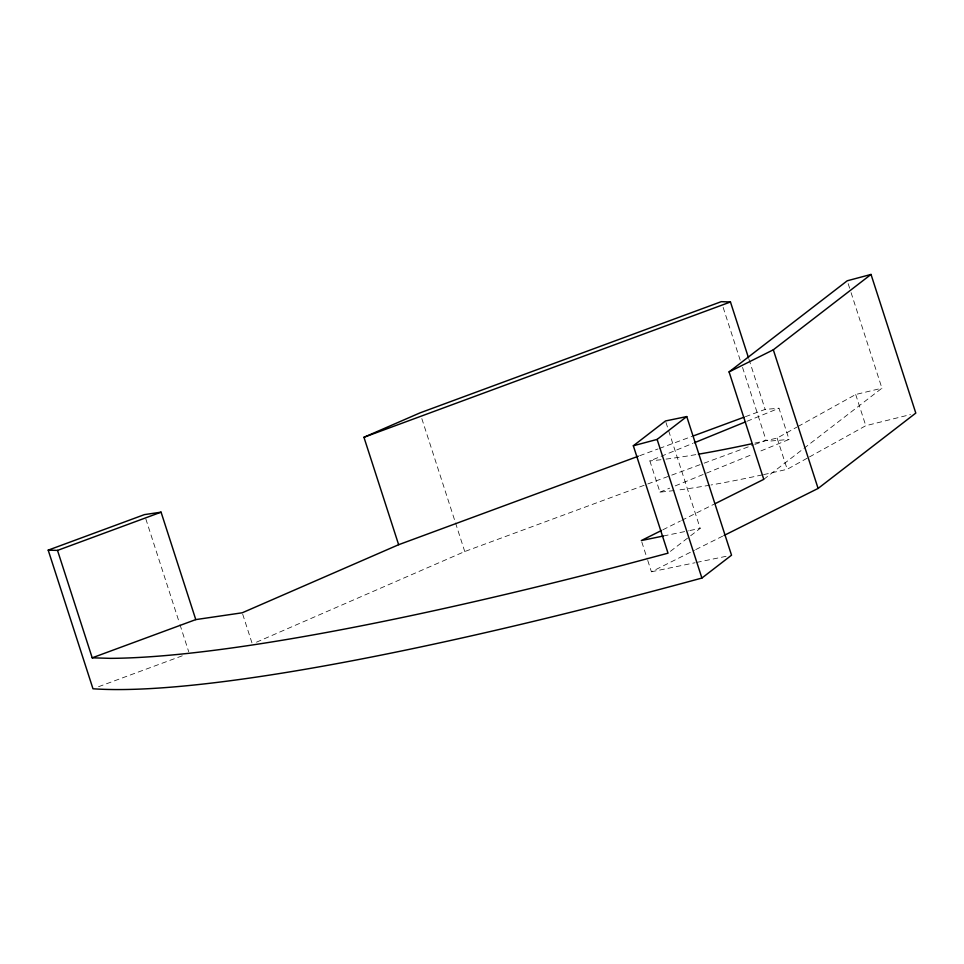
<?xml version="1.0" encoding="UTF-8"?>
<svg xmlns="http://www.w3.org/2000/svg" width="964" height="964" viewBox="0 0 964 964"><rect width="100%" height="100%" fill="white"/><g stroke="black" fill="none" stroke-linecap="round" stroke-linejoin="round"><path stroke-width="0.72" stroke-dasharray="4.82 3.62" d="M670.414 551.348L689.465 536.647M690.658 535.731L700.189 528.38L668.269 429.558M763.777 479.337L802.771 449.26M803.952 448.344L881.94 388.203L850.947 292.237M754.872 443.091A405.989 52.285 -17.9 0 0 777.129 438.078L796.77 427.173M798.084 426.45L855.707 394.493L881.94 388.203M763.596 474.601A405.989 52.285 -17.9 0 0 787.214 469.287L808.169 457.659M809.471 456.936L865.793 425.702L910.414 414.592M662.858 529.79L680.355 521.042M681.705 520.367L713.999 504.22M647.748 560.421L651.411 571.773L694.429 550.263M695.767 549.588L722.651 536.153M256.46 642.193L464.756 551.529L646.386 484.47M674.005 490.568A405.989 52.285 -17.9 0 1 659.954 492.122L649.869 460.913L692.899 443.344M747.052 421.256L778.972 408.23L789.058 439.439L758.511 451.899M659.954 492.122L669.667 488.158M675.222 485.892L752.968 454.164M639.698 455.719L658.014 448.947M659.424 448.429L691.851 436.463M745.413 416.689L765.151 409.399L778.972 408.23M98.557 686.705L183.63 655.303M647.796 483.952L670.329 475.638M671.739 475.119L702.708 463.684M704.118 463.166L753.402 444.97M754.812 444.452L766.067 440.295L770.489 441.018L789.058 439.439M663.401 535.996L688.417 530.815M689.887 530.513L700.189 528.38M651.411 571.773L695.116 562.735M696.574 562.434L727.157 556.095M848.175 283.645L850.489 290.803M855.707 394.493L865.793 425.702M777.129 438.078L787.214 469.287M748.956 359.271L765.151 409.399M723.145 307.383L740.219 360.259M742.533 367.404L766.067 440.295M665.955 422.401L667.799 428.124M641.795 541.973L647.29 559M421.822 418.605L455.068 521.512M455.526 522.946L464.756 551.529M242.699 614.201L252.315 644M145.817 518.897L179.509 623.238M179.979 624.66L188.739 651.821M695.839 454.634A405.989 52.285 -17.9 0 1 662.461 459.539M661.015 459.708A405.989 52.285 -17.9 0 1 649.869 460.913M762.235 474.891A405.989 52.285 -17.9 0 1 711.119 484.964M709.805 485.193A405.989 52.285 -17.9 0 1 676.981 490.194"/><path stroke-width="1.45" d="M48.2 550.143L57.515 550.408L92.207 657.822L110.462 658.352A998.222 128.561 -17.9 0 0 623.419 565.073L668.028 553.179L633.336 445.766L665.485 420.967L686.754 416.569L731.531 555.192L701.9 578.051A998.222 128.561 -17.9 0 1 92.978 688.766L48.2 550.143L144.431 514.619L161.072 512.173L195.776 619.599L242.241 612.791L398.638 544.708L638.289 456.237M715.336 503.557L763.777 479.337L729.085 371.911L847.248 280.777L871.022 274.439L915.8 413.074L818.099 488.435L724 535.478M633.336 445.766L657.123 439.415L686.754 416.569M729.085 371.911L773.321 349.799L871.022 274.439M661.521 530.465L641.325 540.551L663.401 535.996M398.638 544.708L363.946 437.282L419.979 412.893L721.289 301.66L730.459 301.985L748.498 357.837M694.297 442.777L745.654 421.822M57.515 550.408L161.072 512.173M363.946 437.282L730.459 301.985M92.207 657.822L195.776 619.599M693.261 435.945L744.003 417.207M773.321 349.799L818.099 488.435M657.123 439.415L701.9 578.051M752.161 443.681A405.989 52.285 -17.9 0 1 698.418 454.201"/></g></svg>
